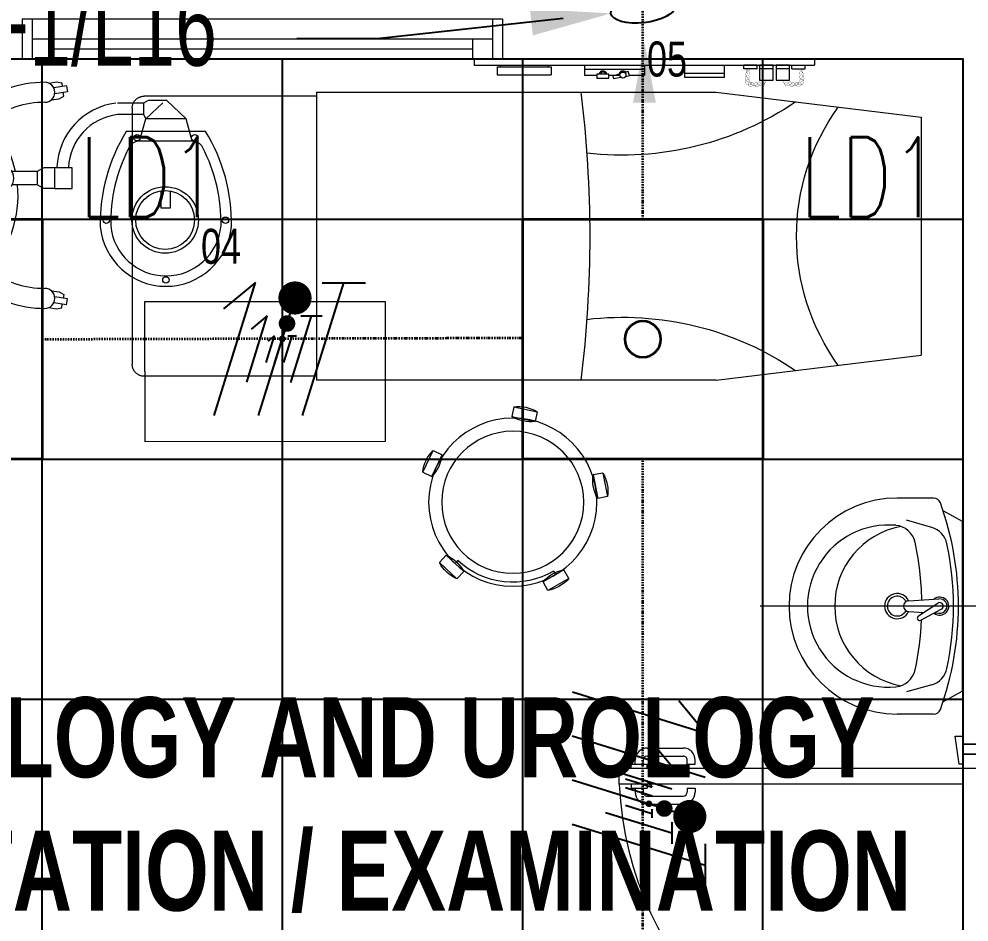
# Model space of a CAD drawing. Extents: x -12260 to 57327, y -29287 to 19916.
# Drawn here: x 30618 to 32991, y -4966 to -2710 of the extents above; entities that cross this region are included whole.
import ezdxf
from ezdxf import colors
from ezdxf.entities.mleader import LeaderData, LeaderLine
from ezdxf.enums import TextEntityAlignment as Align
from ezdxf.math import Vec2, Vec3

# ---------------------------------------------------------------- set-up
doc = ezdxf.new("R2010")
doc.units = 0
doc.header["$LTSCALE"] = 0.25
doc.linetypes.add('01-First Floor$0$HIDDEN', pattern=[9.525, 6.35, -3.175])
doc.linetypes.add('DASHDOT', pattern=[25.4, 12.7, -6.35, 0, -6.35])
for name, color, linetype, lineweight in [('01-First Floor$0$72_EGR_BASE_TEXT', 252, 'Continuous', 5), ('01-First Floor$0$72_EGR_EQP_TAG', 142, 'Continuous', 5), ('01-First Floor$0$Aluminum', 251, 'Continuous', 5), ('01-First Floor$0$LOADING', 253, 'Continuous', 5), ('01-First Floor$0$SANIT', 250, 'Continuous', 5), ('01-First Floor$0$Walls', 251, 'Continuous', 5), ('01-First Floor$0$Wooden Joinery', 251, 'Continuous', 5), ('E-LITE-CIRC-NUMB', 6, 'Continuous', 25), ('E-LITE-CLNG', 150, 'Continuous', 35), ('E-LITE-CLNG-CNDT', 6, 'DASHDOT', 35), ('E-LITE-CLNG-CNDT @ 100', 6, 'DASHDOT', 35), ('E-LITE-CTRL', 6, 'Continuous', 25), ('E-LITE-IDEN', 6, 'Continuous', 25), ('E-LITE-TEXT', 6, 'Continuous', 25), ('E-POWR-WIRE', 6, 'Continuous', 25), ('E-POWR-WIRE @ 100', 6, 'Continuous', 25), ('E-POWR-WIRE @ 20', 6, 'Continuous', 25), ('E-POWR-WIRE @ 50', 6, 'Continuous', 25)]:
    doc.layers.add(name, color=color, linetype=linetype, lineweight=lineweight)
doc.layers.add('01-First Floor$0$FALSE CEILING', color=251, linetype='Continuous')
doc.styles.add('01-First Floor$0$X3G_ENTITY_257CFD', font='swisscl.ttf', dxfattribs={"height": 200})
doc.styles.add('01-First Floor$0$X3G_ENTITY_9EC9', font='swisscl.ttf', dxfattribs={"height": 0.2})
doc.styles.add('DC_Elc_Romans', font='elc_romans.shx', dxfattribs={"width": 0.7})
doc.styles.add('DC_SIMPLEX', font='SIMPLEX.shx', dxfattribs={"width": 0.7})

# ---------------------------------------------------------------- blocks, each defined once
blk = doc.blocks.new('01-First Floor$0$A$C72370EFE')
at = {"layer": '01-First Floor$0$Wooden Joinery'}
for p, q in [((-0.01, -0.04), (-0.02, -0.04)), ((-0.01, -0.03), (-0.01, -0.07)), ((0, -0.03), (-0.01, -0.03)), ((0.04, -0.03), (0.05, -0.03)), ((0.05, -0.03), (0.05, -0.07)), ((0.05, -0.04), (0.06, -0.04)), ((-0.05, -0.07), (-0.05, -0.16)), ((-0.03, -0.07), (-0.03, -0.16)), ((-0.01, -0.06), (-0.02, -0.06)), ((0, -0.07), (-0.01, -0.07)), ((0.04, -0.07), (0.05, -0.07)), ((0.05, -0.06), (0.06, -0.06)), ((0.07, -0.07), (0.07, -0.16)), ((0.09, -0.07), (0.09, -0.16)), ((-0.01, -0.17), (-0.02, -0.17)), ((-0.01, -0.17), (-0.01, -0.19)), ((0.05, -0.17), (0.06, -0.17)), ((0.05, -0.17), (0.05, -0.19)), ((-0.01, -0.19), (-0.02, -0.19)), ((0.05, -0.19), (0.06, -0.19))]:
    blk.add_line(p, q, dxfattribs=at)
for centre, radius, start, end in [((-0.02, -0.07), 0.03, 90, 180), ((0.06, -0.07), 0.03, 0, 90), ((-0.02, -0.07), 0.01, 90, 180), ((0.06, -0.07), 0.01, 0, 90), ((-0.02, -0.16), 0.03, 180, 270), ((-0.02, -0.16), 0.01, 180, 270), ((0.06, -0.16), 0.01, 270, 0), ((0.06, -0.16), 0.03, 270, 0)]:
    blk.add_arc(centre, radius, start, end, dxfattribs=at)
blk = doc.blocks.new('01-First Floor$0$A$C5DAD61B4')
at = {"layer": '01-First Floor$0$Wooden Joinery'}
for points in [[(80, 959.1), (80, 969.1), (10, 979.1), (10, 959.1)], [(940, 959.1), (940, 969.1), (1010, 979.1), (1010, 959.1)], [(70, 859.1), (70, 849.1), (0, 839.1), (0, 859.1)], [(120, 859.1), (120, 0), (80, 0), (80, 859.1)], [(950, 859.1), (950, 849.1), (1020, 839.1), (1020, 859.1)]]:
    blk.add_lwpolyline(points, close=True, dxfattribs=at)
for points in [[(45, 859.1), (45, 959.1), (20, 959.1), (20, 859.1), (45, 859.1)], [(45, 859.1), (80, 859.1), (80, 899.1), (90, 899.1), (90, 959.1), (45, 959.1), (45, 859.1)], [(975, 859.1), (940, 859.1), (940, 899.1), (930, 899.1), (930, 959.1), (975, 959.1), (975, 859.1)], [(975, 859.1), (975, 959.1), (1000, 959.1), (1000, 859.1), (975, 859.1)]]:
    blk.add_lwpolyline(points, dxfattribs=at)
blk.add_arc((80, 859.1), 860, 272.666, 0, dxfattribs=at)
at = {"layer": '01-First Floor$0$Wooden Joinery', "xscale": 999.9999999998854, "yscale": 999.9999999998854, "zscale": 999.9999999998854, "rotation": 180}
blk.add_blockref('01-First Floor$0$A$C72370EFE', (120, 0), dxfattribs=at)
blk = doc.blocks.new('01-First Floor$0$ME19011A-P')
for p, q in [((-0.425, 0), (0.425, 0)), ((-0.425, 0), (-0.425, -0.015)), ((0.425, 0), (0.425, -0.015)), ((-0.425, -0.015), (0.425, -0.015)), ((-0.3675, -0.0198), (-0.2325, -0.0198)), ((-0.3675, -0.0198), (-0.3675, -0.0399)), ((-0.36, -0.015), (-0.36, -0.0198)), ((-0.24, -0.015), (-0.24, -0.0198)), ((-0.2325, -0.0198), (-0.2325, -0.0399)), ((-0.15, -0.015), (-0.15, -0.04)), ((0, -0.015), (0, -0.04)), ((0.1, -0.015), (0.1, -0.045)), ((0.2, -0.045), (0.2, -0.015)), ((0.2818, -0.015), (0.2484, -0.015)), ((0.2484, -0.0243), (0.2484, -0.015)), ((0.2818, -0.0243), (0.2818, -0.015)), ((0.3211, -0.015), (0.2877, -0.015)), ((0.2877, -0.015), (0.2877, -0.0531)), ((0.3211, -0.0531), (0.3211, -0.015)), ((0.3623, -0.015), (0.3289, -0.015)), ((0.3289, -0.015), (0.3289, -0.0531)), ((0.3623, -0.0531), (0.3623, -0.015)), ((0.3682, -0.0243), (0.3682, -0.015)), ((0.3682, -0.015), (0.4016, -0.015)), ((0.4016, -0.0243), (0.4016, -0.015)), ((-0.3675, -0.0399), (-0.2325, -0.0399)), ((-0.15, -0.025), (0, -0.025)), ((-0.15, -0.04), (-0.1187, -0.04)), ((-0.0887, -0.04), (-0.0637, -0.04)), ((-0.0606, -0.0371), (-0.0787, -0.0432)), ((-0.0787, -0.0432), (-0.077, -0.0497)), ((-0.0582, -0.046), (-0.077, -0.0497)), ((-0.0402, -0.0312), (-0.0496, -0.0337)), ((-0.047, -0.0434), (-0.0376, -0.0409)), ((-0.0376, -0.0409), (-0.0402, -0.0312)), ((-0.0379, -0.04), (0, -0.04)), ((0.1, -0.035), (0.2, -0.035)), ((0.1, -0.045), (0.2, -0.045)), ((0.2818, -0.0243), (0.2484, -0.0243)), ((0.3211, -0.0243), (0.2877, -0.0243)), ((0.3623, -0.0243), (0.3289, -0.0243)), ((0.3682, -0.0243), (0.4016, -0.0243)), ((0.2877, -0.0531), (0.3211, -0.0531)), ((0.3289, -0.0531), (0.3623, -0.0531))]:
    blk.add_line(p, q)
blk.add_lwpolyline([(-0.1187, -0.0482), (-0.0887, -0.0482), (-0.0887, -0.0382), (-0.1187, -0.0382)], close=True)
at = {"color": 8, "const_width": 0.000601}
for points in [[(0.3044, -0.0531, -0.184574), (0.2977, -0.0636, -1.44364), (0.2961, -0.0581, -0.837915), (0.2969, -0.0664, -0.30536), (0.2839, -0.062, -1.584726), (0.2894, -0.0609, -0.253153), (0.2827, -0.0684, -0.874198), (0.2775, -0.0585, -0.915253), (0.2791, -0.0658, -0.223821), (0.2683, -0.0644, -1.703343), (0.272, -0.0597, -0.588962), (0.2621, -0.068, -0.717795), (0.2625, -0.0581, -0.983104), (0.2645, -0.0644, -0.326362), (0.2534, -0.0609, -0.758716), (0.2609, -0.0514, -0.906186), (0.2593, -0.0565, -0.189488), (0.2526, -0.0522, -0.7948), (0.2613, -0.0423, -1.223996), (0.2574, -0.047, -0.072149), (0.2534, -0.0403, -0.645886), (0.2609, -0.0324, -1.366917), (0.2574, -0.0371, -0.078415), (0.2542, -0.0308, -0.723006), (0.2613, -0.0256, -1.105484), (0.2582, -0.0292, -0.221197), (0.2566, -0.0243, -0.221197)], [(0.3456, -0.0531, 0.184574), (0.3523, -0.0636, 1.44364), (0.3539, -0.0581, 0.837915), (0.3531, -0.0664, 0.30536), (0.3661, -0.062, 1.584726), (0.3606, -0.0609, 0.253153), (0.3673, -0.0684, 0.874198), (0.3725, -0.0585, 0.915253), (0.3709, -0.0658, 0.223821), (0.3817, -0.0644, 1.703343), (0.378, -0.0597, 0.588962), (0.3879, -0.068, 0.717795), (0.3875, -0.0581, 0.983104), (0.3855, -0.0644, 0.326362), (0.3966, -0.0609, 0.758716), (0.3891, -0.0514, 0.906186), (0.3907, -0.0565, 0.189488), (0.3974, -0.0522, 0.7948), (0.3887, -0.0423, 1.223996), (0.3926, -0.047, 0.072149), (0.3966, -0.0403, 0.645886), (0.3891, -0.0324, 1.366917), (0.3926, -0.0371, 0.078415), (0.3958, -0.0308, 0.723006), (0.3887, -0.0256, 1.105484), (0.3918, -0.0292, 0.221197), (0.3934, -0.0243, 0.221197)]]:
    blk.add_lwpolyline(points, format="xyb", dxfattribs=at)
blk.add_circle((-0.0537, -0.04), 0.0075)
for centre, radius, start, end in [((-0.1037, -0.04), 0.01, 10.4593, 169.5407), ((-0.1037, -0.04), 0.0075, 14.0075, 165.9925), ((-0.0537, -0.04), 0.01, 45, 180)]:
    blk.add_arc(centre, radius, start, end)
blk = doc.blocks.new('01-First Floor$0$M.44.57.64')
at = {"layer": '01-First Floor$0$LOADING', "xscale": 1000.000000000002, "yscale": 1000.000000000002, "zscale": 1000.000000000002, "rotation": 225.9999036123427}
blk.add_blockref('01-First Floor$0$ME19011A-P', (-80806.9, 16720.7), dxfattribs=at)
blk = doc.blocks.new('01-First Floor$0$HF10037B-P')
at = {"layer": '01-First Floor$0$LOADING'}
for p, q in [((0.2459, 0.134), (0.1859, 0.134)), ((0.1859, 0.134), (0.1859, 0.109)), ((0.2459, 0.134), (0.2459, 0.109)), ((0.2459, 0.109), (0.1859, 0.109)), ((0, 0), (-0.0142, -0.0583)), ((0, 0), (0.0243, -0.0059)), ((0.0243, -0.0059), (0.01, -0.0642)), ((0.4071, -0.0094), (0.431, -0.0018)), ((0.4071, -0.0094), (0.4255, -0.0665)), ((0.431, -0.0018), (0.4493, -0.0589)), ((0.4069, -0.0417), (0.4165, -0.0387)), ((-0.0142, -0.0583), (0.01, -0.0642)), ((0.4255, -0.0665), (0.4493, -0.0589)), ((0.0524, -0.2725), (0.0674, -0.2525)), ((0.0674, -0.2525), (0.1154, -0.2885)), ((0.3125, -0.2897), (0.362, -0.2558)), ((0.3761, -0.2764), (0.362, -0.2558)), ((0.0524, -0.2725), (0.1004, -0.3085)), ((0.3266, -0.3103), (0.3761, -0.2764)), ((0.3267, -0.268), (0.3323, -0.2763)), ((0.1004, -0.3085), (0.1154, -0.2885)), ((0.3266, -0.3103), (0.3125, -0.2897))]:
    blk.add_line(p, q, dxfattribs=at)
for radius in [0.21, 0.1775]:
    blk.add_circle((0.2161, -0.1014), radius, dxfattribs=at)
for centre, radius, start, end in [((0.2159, 0.0465), 0.0925, 71.0754, 108.9246), ((0.2159, 0.1965), 0.0925, 251.0754, 288.9246), ((0.0779, -0.0499), 0.0925, 147.3419, 185.1912), ((-0.0678, -0.0143), 0.0925, 327.3419, 5.1912), ((0.4996, -0.0113), 0.0925, 178.8412, 216.6904), ((0.3568, -0.057), 0.0925, 358.8412, 36.6904), ((0.2161, -0.1014), 0.2, 303.6037, 17.3657), ((0.0389, -0.3404), 0.0925, 34.1875, 72.0368), ((0.3867, -0.3449), 0.0925, 105.5121, 143.3614), ((0.1289, -0.2205), 0.0925, 214.1875, 252.0368), ((0.3019, -0.2212), 0.0925, 285.5121, 323.3614)]:
    blk.add_arc(centre, radius, start, end, dxfattribs=at)
blk = doc.blocks.new('01-First Floor$0$HF13902-P')
at = {"color": 8, "linetype": '01-First Floor$0$HIDDEN'}
for p, q in [((-0.35, -0.6824), (-0.35, -1.1124)), ((0.35, -0.6824), (0.35, -1.1124)), ((0.32, -1.1424), (-0.32, -1.1424))]:
    blk.add_line(p, q, dxfattribs=at)
at = {"linetype": 'Continuous'}
for points in [[(0.36, -0.5224), (0.36, -0.5224), (0.36, -0.5224), (0.36, -0.5224), (0.36, -0.5224), (0.36, -0.5224), (0.36, -0.5224), (0.36, -0.5224), (0.36, -0.5224), (0.36, -0.5224), (0.36, -0.5224), (0.36, -0.5224), (0.36, -0.5224), (0.36, -0.5224), (0.36, -0.5224), (0.36, -0.5224), (0.36, -0.5224), (0.36, -0.5224), (0.36, -0.5224), (0.36, -0.5224), (0.36, -0.5224), (0.36, -0.5224), (0.36, -0.5224), (0.36, -0.5224), (0.36, -0.5224), (0.36, -0.5224), (0.36, -0.5224), (0.36, -0.5224), (0.36, -0.5224), (0.36, -0.5224), (0.36, -0.5224), (0.36, -0.5224), (0.36, -0.5224), (0.36, -0.5224), (0.36, -0.5224), (0.36, -0.5224), (0.36, -0.5224), (0.36, -0.5224), (0.36, -0.5224), (0.36, -0.5224), (0.36, -0.5224), (0.36, -0.5224), (0.36, -0.5224), (0.36, -0.5224), (0.36, -0.5224), (0.36, -0.5224), (0.36, -0.5224), (0.36, -0.5224), (0.36, -0.5224), (0.36, -0.5224), (0.36, -0.5224), (0.36, -0.5224), (0.36, -0.5224), (0.36, -0.5224), (0.36, -0.5224), (0.36, -0.5224), (0.36, -0.5224), (0.36, -0.5224), (0.36, -0.5224), (0.36, -0.5224), (0.36, -0.5224), (0.36, -0.5224), (0.36, -0.5224), (0.36, -0.5224), (0.36, -0.5224), (0.36, -0.5224), (0.36, -0.5224), (0.36, -0.5224), (0.36, -0.5224), (0.36, -0.5224), (0.36, -0.5224), (0.36, -0.5224), (0.36, -0.5224), (0.36, -0.5224), (0.36, -0.5224), (0.36, -0.5224), (0.36, -0.5224), (0.36, -0.5224), (0.36, -0.5224), (0.36, -0.5224), (0.36, -0.5224), (0.36, -0.5224), (0.36, -0.5224), (0.36, -0.5224), (0.36, -0.5224), (0.36, -0.5224), (0.36, -0.5224), (0.36, -0.5224), (0.36, -0.5224), (0.36, -0.5224), (0.36, -0.5224), (0.36, -0.5224), (0.36, -0.5224), (0.36, -0.5224), (0.36, -0.5224), (0.36, -0.5224), (0.36, -0.5224), (0.36, -0.5224), (0.36, -0.5224), (0.36, -0.5224), (0.36, -0.5224), (0.36, -0.5224), (0.36, -0.5224), (0.36, -0.5224), (0.36, -0.5224), (0.36, -0.5224), (0.36, -0.5224), (0.36, -0.5224), (0.36, -0.5224), (0.36, -0.5224), (0.36, -0.5224), (0.36, -0.5224), (0.36, -0.5224), (0.36, -0.5224), (0.36, -0.5224), (0.36, -0.5224), (0.36, -0.5224), (0.36, -0.5224), (0.36, -0.5224), (0.36, -0.5224), (0.36, -0.5224), (0.36, -0.5224), (0.36, -0.5224), (0.36, -0.5224), (0.36, -0.5224), (0.36, -0.5224), (0.36, -0.5224), (0.36, -0.5224), (0.36, -0.5224), (0.36, -0.5224), (0.36, -0.5224), (0.36, -0.5224), (0.36, -0.5224), (0.36, -0.5224), (0.36, -0.5224), (0.36, -0.5224), (0.36, -0.5224), (0.36, -0.5224), (0.36, -0.5224), (0.36, -0.5224), (0.36, -0.5224), (0.36, -0.5224), (0.36, -0.5224), (0.36, -0.5224), (0.36, -0.5224), (0.36, -0.5224), (0.36, -0.5224), (0.36, -0.5224), (0.36, -0.5224), (0.36, -0.5224), (0.36, -0.5224), (0.36, -0.5224), (0.36, -0.5224), (0.36, -0.5224), (0.36, -0.5224), (0.36, -0.5224), (0.36, -0.5224), (0.36, -0.5224), (0.36, -0.5224), (0.36, -0.5224), (0.36, -0.5224), (0.36, -0.5224), (0.36, -0.5224), (0.36, -0.5224), (0.36, -0.5224), (0.36, -0.5224), (0.36, -0.5224), (0.36, -0.5224), (0.36, -0.5224), (0.36, -0.5224), (0.36, -0.5224), (0.36, -0.5224), (0.36, -0.5224), (0.36, -0.5224), (0.36, -0.5224), (0.36, -0.5224), (0.36, -0.5224), (0.36, -0.5224), (0.36, -0.5224), (0.36, -0.5224), (0.36, -0.5224), (0.36, -0.5224), (0.36, -0.5224), (0.36, -0.5224), (0.36, -0.5224), (0.36, -0.5224), (0.36, -0.5224), (0.36, -0.5224), (0.36, -0.5224), (0.36, -0.5224), (0.36, -0.5224), (0.36, -0.5224), (0.36, -0.5224), (0.36, -0.5224), (0.36, -0.5224), (0.36, -0.5224), (0.36, -0.5224), (0.36, -0.5224), (0.36, -0.5224), (0.36, -0.5224), (0.36, -0.5224), (0.36, -0.5224), (0.36, -0.5224), (0.36, -0.5224), (0.36, -0.5224), (0.36, -0.5224), (0.36, -0.5224), (0.36, -0.5224), (0.36, -0.5224), (0.36, -0.5224), (0.36, -0.5224), (0.36, -0.5224), (0.36, -0.5224), (0.36, -0.5224), (0.36, -0.5224), (0.36, -0.5224), (0.36, -0.5224), (0.36, -0.5224), (0.36, -0.5224)], [(0.36, -0.5224), (0.36, -0.5224), (0.36, -0.5224), (0.36, -0.5224), (0.36, -0.5224), (0.36, -0.5224), (0.36, -0.5224), (0.36, -0.5224), (0.36, -0.5224), (0.36, -0.5224), (0.36, -0.5224), (0.36, -0.5224), (0.36, -0.5224), (0.36, -0.5224), (0.36, -0.5224), (0.36, -0.5224), (0.36, -0.5224), (0.36, -0.5224), (0.36, -0.5224), (0.36, -0.5224), (0.36, -0.5224), (0.36, -0.5224), (0.36, -0.5224), (0.36, -0.5224), (0.36, -0.5224), (0.36, -0.5224), (0.36, -0.5224), (0.36, -0.5224), (0.36, -0.5224), (0.36, -0.5224), (0.36, -0.5224), (0.36, -0.5224), (0.36, -0.5224), (0.36, -0.5224), (0.36, -0.5224), (0.36, -0.5224), (0.36, -0.5224), (0.36, -0.5224), (0.36, -0.5224), (0.36, -0.5224), (0.36, -0.5224), (0.36, -0.5224), (0.36, -0.5224), (0.36, -0.5224), (0.36, -0.5224), (0.36, -0.5224), (0.36, -0.5224), (0.36, -0.5224), (0.36, -0.5224), (0.36, -0.5224), (0.36, -0.5224), (0.36, -0.5224), (0.36, -0.5224), (0.36, -0.5224), (0.36, -0.5224), (0.36, -0.5224), (0.36, -0.5224), (0.36, -0.5224), (0.36, -0.5224), (0.36, -0.5224), (0.36, -0.5224), (0.36, -0.5224), (0.36, -0.5224), (0.36, -0.5224), (0.36, -0.5224), (0.36, -0.5224), (0.36, -0.5224), (0.36, -0.5224), (0.36, -0.5224), (0.36, -0.5224), (0.36, -0.5224), (0.36, -0.5224), (0.36, -0.5224), (0.36, -0.5224), (0.36, -0.5224), (0.36, -0.5224), (0.36, -0.5224), (0.36, -0.5224), (0.36, -0.5224), (0.36, -0.5224), (0.36, -0.5224), (0.36, -0.5224), (0.36, -0.5224), (0.36, -0.5224), (0.36, -0.5224), (0.36, -0.5224), (0.36, -0.5224), (0.36, -0.5224), (0.36, -0.5224), (0.36, -0.5224), (0.36, -0.5224), (0.36, -0.5224), (0.36, -0.5224), (0.36, -0.5224), (0.36, -0.5224), (0.36, -0.5224), (0.36, -0.5224), (0.36, -0.5224), (0.36, -0.5224), (0.36, -0.5224), (0.36, -0.5224), (0.36, -0.5224), (0.36, -0.5224), (0.36, -0.5224), (0.36, -0.5224), (0.36, -0.5224), (0.36, -0.5224), (0.36, -0.5224), (0.36, -0.5224), (0.36, -0.5224), (0.36, -0.5224), (0.36, -0.5224), (0.36, -0.5224), (0.36, -0.5224), (0.36, -0.5224), (0.36, -0.5224), (0.36, -0.5224), (0.36, -0.5224), (0.36, -0.5224), (0.36, -0.5224), (0.36, -0.5224), (0.36, -0.5224), (0.36, -0.5224), (0.36, -0.5224), (0.36, -0.5224), (0.36, -0.5224), (0.36, -0.5224), (0.36, -0.5224), (0.36, -0.5224), (0.36, -0.5224), (0.36, -0.5224), (0.36, -0.5224), (0.36, -0.5224), (0.36, -0.5224), (0.36, -0.5224), (0.36, -0.5224), (0.36, -0.5224), (0.36, -0.5224), (0.36, -0.5224), (0.36, -0.5224), (0.36, -0.5224), (0.36, -0.5224), (0.36, -0.5224), (0.36, -0.5224), (0.36, -0.5224), (0.36, -0.5224), (0.36, -0.5224), (0.36, -0.5224), (0.36, -0.5224), (0.36, -0.5224), (0.36, -0.5224), (0.36, -0.5224), (0.36, -0.5224), (0.36, -0.5224), (0.36, -0.5224), (0.36, -0.5224), (0.36, -0.5224), (0.36, -0.5224), (0.36, -0.5224), (0.36, -0.5224), (0.36, -0.5224), (0.36, -0.5224), (0.36, -0.5224), (0.36, -0.5224), (0.36, -0.5224), (0.36, -0.5224), (0.36, -0.5224), (0.36, -0.5224), (0.36, -0.5224), (0.36, -0.5224), (0.36, -0.5224), (0.36, -0.5224), (0.36, -0.5224), (0.36, -0.5224), (0.36, -0.5224), (0.36, -0.5224), (0.36, -0.5224), (0.36, -0.5224), (0.36, -0.5224), (0.36, -0.5224), (0.36, -0.5224), (0.36, -0.5224), (0.36, -0.5224), (0.36, -0.5224), (0.36, -0.5224), (0.36, -0.5224), (0.36, -0.5224), (0.36, -0.5224), (0.36, -0.5224), (0.36, -0.5224), (0.36, -0.5224), (0.36, -0.5224), (0.36, -0.5224), (0.36, -0.5224), (0.36, -0.5224), (0.36, -0.5224), (0.36, -0.5224), (0.36, -0.5224), (0.36, -0.5224), (0.36, -0.5224), (0.36, -0.5224), (0.36, -0.5224), (0.36, -0.5224), (0.36, -0.5224), (0.36, -0.5224), (0.36, -0.5224), (0.36, -0.5224), (0.36, -0.5224), (0.36, -0.5224), (0.36, -0.5224), (0.36, -0.5224), (0.36, -0.5224), (0.36, -0.5224), (0.36, -0.5224)], [(0.36, -0.5224), (0.36, -0.5224), (0.36, -0.5224), (0.36, -0.5224), (0.36, -0.5224), (0.36, -0.5224), (0.36, -0.5224), (0.36, -0.5224), (0.36, -0.5224), (0.36, -0.5224), (0.36, -0.5224), (0.36, -0.5224), (0.36, -0.5224), (0.36, -0.5224), (0.36, -0.5224), (0.36, -0.5224), (0.36, -0.5224), (0.36, -0.5224), (0.36, -0.5224), (0.36, -0.5224), (0.36, -0.5224), (0.36, -0.5224), (0.36, -0.5224), (0.36, -0.5224), (0.36, -0.5224), (0.36, -0.5224), (0.36, -0.5224), (0.36, -0.5224), (0.36, -0.5224), (0.36, -0.5224), (0.36, -0.5224), (0.36, -0.5224), (0.36, -0.5224), (0.36, -0.5224), (0.36, -0.5224), (0.36, -0.5224), (0.36, -0.5224), (0.36, -0.5224), (0.36, -0.5224), (0.36, -0.5224), (0.36, -0.5224), (0.36, -0.5224), (0.36, -0.5224), (0.36, -0.5224), (0.36, -0.5224), (0.36, -0.5224), (0.36, -0.5224), (0.36, -0.5224), (0.36, -0.5224), (0.36, -0.5224), (0.36, -0.5224), (0.36, -0.5224), (0.36, -0.5224), (0.36, -0.5224), (0.36, -0.5224), (0.36, -0.5224), (0.36, -0.5224), (0.36, -0.5224), (0.36, -0.5224), (0.36, -0.5224), (0.36, -0.5224), (0.36, -0.5224), (0.36, -0.5224), (0.36, -0.5224), (0.36, -0.5224), (0.36, -0.5224), (0.36, -0.5224), (0.36, -0.5224), (0.36, -0.5224), (0.36, -0.5224), (0.36, -0.5224), (0.36, -0.5224), (0.36, -0.5224), (0.36, -0.5224), (0.36, -0.5224), (0.36, -0.5224), (0.36, -0.5224), (0.36, -0.5224), (0.36, -0.5224), (0.36, -0.5224), (0.36, -0.5224), (0.36, -0.5224), (0.36, -0.5224), (0.36, -0.5224), (0.36, -0.5224), (0.36, -0.5224), (0.36, -0.5224), (0.36, -0.5224), (0.36, -0.5224), (0.36, -0.5224), (0.36, -0.5224), (0.36, -0.5224), (0.36, -0.5224), (0.36, -0.5224), (0.36, -0.5224), (0.36, -0.5224), (0.36, -0.5224), (0.36, -0.5224), (0.36, -0.5224), (0.36, -0.5224), (0.36, -0.5224), (0.36, -0.5224), (0.36, -0.5224), (0.36, -0.5224), (0.36, -0.5224), (0.36, -0.5224), (0.36, -0.5224), (0.36, -0.5224), (0.36, -0.5224), (0.36, -0.5224), (0.36, -0.5224), (0.36, -0.5224), (0.36, -0.5224), (0.36, -0.5224), (0.36, -0.5224), (0.36, -0.5224), (0.36, -0.5224), (0.36, -0.5224), (0.36, -0.5224), (0.36, -0.5224), (0.36, -0.5224), (0.36, -0.5224), (0.36, -0.5224), (0.36, -0.5224), (0.36, -0.5224), (0.36, -0.5224), (0.36, -0.5224), (0.36, -0.5224), (0.36, -0.5224), (0.36, -0.5224), (0.36, -0.5224), (0.36, -0.5224), (0.36, -0.5224), (0.36, -0.5224), (0.36, -0.5224), (0.36, -0.5224), (0.36, -0.5224), (0.36, -0.5224), (0.36, -0.5224), (0.36, -0.5224), (0.36, -0.5224), (0.36, -0.5224), (0.36, -0.5224), (0.36, -0.5224), (0.36, -0.5224), (0.36, -0.5224), (0.36, -0.5224), (0.36, -0.5224), (0.36, -0.5224), (0.36, -0.5224), (0.36, -0.5224), (0.36, -0.5224), (0.36, -0.5224), (0.36, -0.5224), (0.36, -0.5224), (0.36, -0.5224), (0.36, -0.5224), (0.36, -0.5224), (0.36, -0.5224), (0.36, -0.5224), (0.36, -0.5224), (0.36, -0.5224), (0.36, -0.5224), (0.36, -0.5224), (0.36, -0.5224), (0.36, -0.5224), (0.36, -0.5224), (0.36, -0.5224), (0.36, -0.5224), (0.36, -0.5224), (0.36, -0.5224), (0.36, -0.5224), (0.36, -0.5224), (0.36, -0.5224), (0.36, -0.5224), (0.36, -0.5224), (0.36, -0.5224), (0.36, -0.5224), (0.36, -0.5224), (0.36, -0.5224), (0.36, -0.5224), (0.36, -0.5224), (0.36, -0.5224), (0.36, -0.5224), (0.36, -0.5224), (0.36, -0.5224), (0.36, -0.5224), (0.36, -0.5224), (0.36, -0.5224), (0.36, -0.5224), (0.36, -0.5224), (0.36, -0.5224), (0.36, -0.5224), (0.36, -0.5224), (0.36, -0.5224), (0.36, -0.5224), (0.36, -0.5224), (0.36, -0.5224), (0.36, -0.5224), (0.36, -0.5224), (0.36, -0.5224), (0.36, -0.5224), (0.36, -0.5224), (0.36, -0.5224), (0.36, -0.5224), (0.36, -0.5224), (0.36, -0.5224), (0.36, -0.5224), (0.36, -0.5224), (0.36, -0.5224), (0.36, -0.5224), (0.36, -0.5224), (0.36, -0.5224), (0.36, -0.5224), (0.36, -0.5224), (0.36, -0.5224), (0.36, -0.5224), (0.36, -0.5224), (0.36, -0.5224), (0.36, -0.5224), (0.36, -0.5224), (0.36, -0.5224), (0.36, -0.5224), (0.36, -0.5224), (0.36, -0.5224), (0.36, -0.5224), (0.36, -0.5224), (0.36, -0.5224), (0.36, -0.5224), (0.36, -0.5224), (0.36, -0.5224), (0.36, -0.5224), (0.36, -0.5224), (0.36, -0.5224), (0.36, -0.5224), (0.36, -0.5224), (0.36, -0.5224), (0.36, -0.5224), (0.36, -0.5224), (0.36, -0.5224), (0.36, -0.5224), (0.36, -0.5224), (0.36, -0.5224), (0.36, -0.5224), (0.36, -0.5224), (0.36, -0.5224), (0.36, -0.5224), (0.36, -0.5224), (0.36, -0.5224), (0.36, -0.5224), (0.36, -0.5224), (0.36, -0.5224), (0.36, -0.5224), (0.36, -0.5224), (0.36, -0.5224), (0.36, -0.5224), (0.36, -0.5224), (0.36, -0.5224), (0.36, -0.5224), (0.36, -0.5224), (0.36, -0.5224), (0.36, -0.5224), (0.36, -0.5224), (0.36, -0.5224), (0.36, -0.5224), (0.36, -0.5224), (0.36, -0.5224), (0.36, -0.5224), (0.36, -0.5224), (0.36, -0.5224), (0.36, -0.5224), (0.36, -0.5224), (0.36, -0.5224), (0.36, -0.5224), (0.36, -0.5224), (0.36, -0.5224), (0.36, -0.5224)]]:
    blk.add_lwpolyline(points, close=True, dxfattribs=at)
for points in [[(0.36, -0.5224), (0.36, -0.5224), (0.36, -0.5224), (0.36, -0.5224), (0.36, -0.5224), (0.36, -0.5224), (0.36, -0.5224), (0.36, -0.5224)], [(0.36, -0.5224), (0.36, -0.5224), (0.36, -0.5224), (0.36, -0.5224), (0.36, -0.5224), (0.36, -0.5224), (0.36, -0.5224), (0.36, -0.5224), (0.36, -0.5224), (0.36, -0.5224), (0.36, -0.5224), (0.36, -0.5224), (0.36, -0.5224), (0.36, -0.5224), (0.36, -0.5224), (0.36, -0.5224), (0.36, -0.5224), (0.36, -0.5224), (0.36, -0.5224), (0.36, -0.5224), (0.36, -0.5224), (0.36, -0.5224), (0.36, -0.5224), (0.36, -0.5224), (0.36, -0.5224), (0.36, -0.5224), (0.36, -0.5224), (0.36, -0.5224), (0.36, -0.5224), (0.36, -0.5224), (0.36, -0.5224), (0.36, -0.5224), (0.36, -0.5224), (0.36, -0.5224), (0.36, -0.5224), (0.36, -0.5224), (0.36, -0.5224), (0.36, -0.5224), (0.36, -0.5224), (0.36, -0.5224), (0.36, -0.5224), (0.36, -0.5224), (0.36, -0.5224), (0.36, -0.5224), (0.36, -0.5224), (0.36, -0.5224), (0.36, -0.5224), (0.36, -0.5224), (0.36, -0.5224), (0.36, -0.5224), (0.36, -0.5224), (0.36, -0.5224), (0.36, -0.5224), (0.36, -0.5224), (0.36, -0.5224), (0.36, -0.5224), (0.36, -0.5224), (0.36, -0.5224), (0.36, -0.5224), (0.36, -0.5224), (0.36, -0.5224), (0.36, -0.5224), (0.36, -0.5224), (0.36, -0.5224), (0.36, -0.5224), (0.36, -0.5224), (0.36, -0.5224), (0.36, -0.5224), (0.36, -0.5224), (0.36, -0.5224), (0.36, -0.5224), (0.36, -0.5224), (0.36, -0.5224), (0.36, -0.5224), (0.36, -0.5224), (0.36, -0.5224), (0.36, -0.5224), (0.36, -0.5224), (0.36, -0.5224), (0.36, -0.5224), (0.36, -0.5224), (0.36, -0.5224), (0.36, -0.5224), (0.36, -0.5224), (0.36, -0.5224), (0.36, -0.5224), (0.36, -0.5224), (0.36, -0.5224), (0.36, -0.5224), (0.36, -0.5224), (0.36, -0.5224), (0.36, -0.5224), (0.36, -0.5224), (0.36, -0.5224), (0.36, -0.5224), (0.36, -0.5224), (0.36, -0.5224), (0.36, -0.5224), (0.36, -0.5224), (0.36, -0.5224), (0.36, -0.5224), (0.36, -0.5224), (0.36, -0.5224), (0.36, -0.5224), (0.36, -0.5224), (0.36, -0.5224), (0.36, -0.5224), (0.36, -0.5224), (0.36, -0.5224), (0.36, -0.5224), (0.36, -0.5224)], [(0.36, -0.5224), (0.36, -0.5224), (0.36, -0.5224), (0.36, -0.5224), (0.36, -0.5224), (0.36, -0.5224), (0.36, -0.5224), (0.36, -0.5224), (0.36, -0.5224), (0.36, -0.5224), (0.36, -0.5224), (0.36, -0.5224), (0.36, -0.5224), (0.36, -0.5224), (0.36, -0.5224), (0.36, -0.5224), (0.36, -0.5224)], [(0.36, -0.5224), (0.36, -0.5224), (0.36, -0.5224), (0.36, -0.5224), (0.36, -0.5224), (0.36, -0.5224), (0.36, -0.5224)], [(0.36, -0.5224), (0.36, -0.5224), (0.36, -0.5224), (0.36, -0.5224), (0.36, -0.5224), (0.36, -0.5224), (0.36, -0.5224), (0.36, -0.5224), (0.36, -0.5224), (0.36, -0.5224), (0.36, -0.5224), (0.36, -0.5224)], [(0.36, -0.5224), (0.36, -0.5224), (0.36, -0.5224), (0.36, -0.5224), (0.36, -0.5224), (0.36, -0.5224), (0.36, -0.5224), (0.36, -0.5224), (0.36, -0.5224), (0.36, -0.5224), (0.36, -0.5224), (0.36, -0.5224), (0.36, -0.5224), (0.36, -0.5224), (0.36, -0.5224), (0.36, -0.5224), (0.36, -0.5224), (0.36, -0.5224), (0.36, -0.5224), (0.36, -0.5224), (0.36, -0.5224), (0.36, -0.5224), (0.36, -0.5224), (0.36, -0.5224), (0.36, -0.5224), (0.36, -0.5224), (0.36, -0.5224), (0.36, -0.5224), (0.36, -0.5224), (0.36, -0.5224), (0.36, -0.5224), (0.36, -0.5224), (0.36, -0.5224), (0.36, -0.5224), (0.36, -0.5224), (0.36, -0.5224), (0.36, -0.5224), (0.36, -0.5224), (0.36, -0.5224), (0.36, -0.5224), (0.36, -0.5224), (0.36, -0.5224), (0.36, -0.5224), (0.36, -0.5224), (0.36, -0.5224), (0.36, -0.5224), (0.36, -0.5224), (0.36, -0.5224), (0.36, -0.5224), (0.36, -0.5224), (0.36, -0.5224), (0.36, -0.5224), (0.36, -0.5224), (0.36, -0.5224), (0.36, -0.5224), (0.36, -0.5224), (0.36, -0.5224), (0.36, -0.5224), (0.36, -0.5224), (0.36, -0.5224), (0.36, -0.5224), (0.36, -0.5224), (0.36, -0.5224), (0.36, -0.5224), (0.36, -0.5224), (0.36, -0.5224), (0.36, -0.5224), (0.36, -0.5224), (0.36, -0.5224), (0.36, -0.5224), (0.36, -0.5224), (0.36, -0.5224), (0.36, -0.5224), (0.36, -0.5224), (0.36, -0.5224), (0.36, -0.5224), (0.36, -0.5224), (0.36, -0.5224), (0.36, -0.5224), (0.36, -0.5224), (0.36, -0.5224), (0.36, -0.5224), (0.36, -0.5224), (0.36, -0.5224), (0.36, -0.5224), (0.36, -0.5224), (0.36, -0.5224), (0.36, -0.5224), (0.36, -0.5224)], [(0.36, -0.5224), (0.36, -0.5224), (0.36, -0.5224), (0.36, -0.5224), (0.36, -0.5224), (0.36, -0.5224), (0.36, -0.5224), (0.36, -0.5224), (0.36, -0.5224), (0.36, -0.5224)], [(0.36, -0.5224), (0.36, -0.5224), (0.36, -0.5224), (0.36, -0.5224), (0.36, -0.5224), (0.36, -0.5224), (0.36, -0.5224), (0.36, -0.5224), (0.36, -0.5224), (0.36, -0.5224)], [(0.36, -0.5224), (0.36, -0.5224), (0.36, -0.5224), (0.36, -0.5224), (0.36, -0.5224), (0.36, -0.5224), (0.36, -0.5224), (0.36, -0.5224), (0.36, -0.5224), (0.36, -0.5224), (0.36, -0.5224), (0.36, -0.5224), (0.36, -0.5224), (0.36, -0.5224), (0.36, -0.5224)], [(0.36, -0.5224), (0.36, -0.5224), (0.36, -0.5224), (0.36, -0.5224), (0.36, -0.5224), (0.36, -0.5224), (0.36, -0.5224), (0.36, -0.5224), (0.36, -0.5224), (0.36, -0.5224)], [(0.36, -0.5224), (0.36, -0.5224), (0.36, -0.5224), (0.36, -0.5224), (0.36, -0.5224), (0.36, -0.5224), (0.36, -0.5224)], [(0.36, -0.5224), (0.36, -0.5224), (0.36, -0.5224), (0.36, -0.5224), (0.36, -0.5224), (0.36, -0.5224), (0.36, -0.5224), (0.36, -0.5224), (0.36, -0.5224), (0.36, -0.5224)], [(0.36, -0.5224), (0.36, -0.5224), (0.36, -0.5224), (0.36, -0.5224), (0.36, -0.5224), (0.36, -0.5224), (0.36, -0.5224), (0.36, -0.5224), (0.36, -0.5224), (0.36, -0.5224), (0.36, -0.5224), (0.36, -0.5224), (0.36, -0.5224), (0.36, -0.5224), (0.36, -0.5224), (0.36, -0.5224), (0.36, -0.5224), (0.36, -0.5224)], [(0.36, -0.5224), (0.36, -0.5224), (0.36, -0.5224), (0.36, -0.5224), (0.36, -0.5224), (0.36, -0.5224), (0.36, -0.5224), (0.36, -0.5224), (0.36, -0.5224)]]:
    blk.add_lwpolyline(points, dxfattribs=at)
blk.add_circle((0.36, -0.5224), 0.000000101)
at = {"color": 8}
for centre, radius, start, end in [((0, 1.0679), 0.5515, 234.1788, 305.8212), ((-0.9704, 0.0819), 0.7679, 353.3222, 34.2669), ((0.9704, 0.0819), 0.7679, 145.7331, 186.6778), ((0, -2.9071), 2.9071, 82.8865, 97.1135)]:
    blk.add_arc(centre, radius, start, end, dxfattribs=at)
at = {"color": 8, "linetype": '01-First Floor$0$HIDDEN'}
for centre, start, end in [((-0.32, -1.1124), 180, 270), ((0.32, -1.1124), 270, 0)]:
    blk.add_arc(centre, 0.03, start, end, dxfattribs=at)
at = {"layer": '01-First Floor$0$LOADING'}
for p, q in [((-0.36, 0.3161), (-0.2975, 0.8276)), ((0.2975, 0.8276), (-0.2975, 0.8276)), ((0.36, 0.3161), (0.2975, 0.8276)), ((-0.36, 0.3161), (-0.36, -0.6824)), ((0.36, -0.6824), (0.36, 0.3161)), ((0.36, -0.6824), (-0.36, -0.6824))]:
    blk.add_line(p, q, dxfattribs=at)
blk = doc.blocks.new('01-First Floor$0$HF11772-P')
at = {"layer": '01-First Floor$0$LOADING'}
for p, q in [((0.6, 0.35), (0, 0.35)), ((0, 0.175), (0, 0.35)), ((0.6, 0.175), (0.6, 0.35)), ((0, 0.175), (0, 0)), ((0.6, 0), (0.6, 0.175)), ((0, 0), (0.6, 0))]:
    blk.add_line(p, q, dxfattribs=at)
blk = doc.blocks.new('01-First Floor$0$mobile light')
at = {"layer": '01-First Floor$0$LOADING'}
for p, q in [((1883.78, -497.56), (1883.65, -498.45)), ((1885.1, -497.29), (1883.78, -497.56)), ((1887.04, -497.59), (1885.1, -497.29)), ((1923.94, -497.59), (1925.88, -497.29)), ((1925.88, -497.29), (1927.2, -497.56)), ((1927.2, -497.56), (1927.33, -498.45)), ((1882.58, -498.29), (1882.35, -499.8)), ((1882.35, -499.8), (1885.55, -500.28)), ((1882.58, -498.29), (1885.78, -498.78)), ((1883.28, -500.85), (1883.42, -499.96)), ((1928.41, -498.29), (1925.2, -498.78)), ((1928.63, -499.8), (1925.43, -500.28)), ((1927.7, -500.85), (1927.56, -499.96)), ((1928.41, -498.29), (1928.63, -499.8)), ((1884.47, -501.5), (1883.28, -500.85)), ((1886.4, -501.79), (1884.47, -501.5)), ((1924.58, -501.79), (1926.52, -501.5)), ((1926.52, -501.5), (1927.7, -500.85)), ((1947.59, -502.62), (1941.09, -502.62)), ((1948.76, -501.94), (1947.59, -502.62)), ((1947.59, -502.62), (1947.59, -505.45)), ((1948.15, -506.5), (1952.41, -502.55)), ((1953.47, -501.94), (1948.76, -501.94)), ((1958.23, -506.5), (1953.47, -501.94)), ((1947.59, -505.45), (1941.09, -505.45)), ((1946.6, -512.08), (1948.15, -506.5)), ((1947.59, -505.45), (1948.15, -506.5)), ((1958.23, -506.5), (1948.15, -506.5)), ((1959.78, -512.08), (1958.23, -506.5)), ((1963.08, -509.67), (1943.3, -509.67)), ((1959.78, -512.08), (1946.6, -512.08)), ((1908.01, -522.53), (1909, -517.55)), ((1911.69, -517.55), (1909, -517.55)), ((1912.69, -522.53), (1911.69, -517.55)), ((1911.69, -517.55), (1914.17, -518.99)), ((1914.17, -518.99), (1914.17, -523.77)), ((1922.73, -518.8), (1921.08, -519.69)), ((1925.38, -518.8), (1922.73, -518.8)), ((1921.08, -519.69), (1914.74, -519.69)), ((1921.08, -519.69), (1921.08, -523.01)), ((1921.08, -519.69), (1921.08, -523.01)), ((1892.68, -523.97), (1883.05, -523.97)), ((1892.68, -528.06), (1892.68, -523.24)), ((1892.68, -523.24), (1906.16, -523.24)), ((1897.5, -528.06), (1897.5, -523.24)), ((1906.16, -523.24), (1906.16, -528.06)), ((1909.15, -524.25), (1906.16, -524.32)), ((1908.01, -522.53), (1908.62, -524.28)), ((1909.15, -524.25), (1909.15, -526.94)), ((1912.69, -522.53), (1911.9, -524.78)), ((1911.9, -524.78), (1914.17, -523.77)), ((1921.08, -523.01), (1914.77, -523.01)), ((1922.73, -523.93), (1921.08, -523.04)), ((1925.38, -523.93), (1922.73, -523.93)), ((1892.68, -527.34), (1883.05, -527.34)), ((1906.16, -528.06), (1892.68, -528.06)), ((1909.15, -526.94), (1906.16, -526.87)), ((1884.47, -549.77), (1883.28, -550.42)), ((1886.4, -549.48), (1884.47, -549.77)), ((1924.58, -549.48), (1926.52, -549.77)), ((1926.52, -549.77), (1927.7, -550.42)), ((1882.35, -551.47), (1885.55, -550.99)), ((1882.58, -552.98), (1882.35, -551.47)), ((1882.58, -552.98), (1885.78, -552.5)), ((1883.28, -550.42), (1883.42, -551.31)), ((1928.41, -552.98), (1925.2, -552.5)), ((1928.63, -551.47), (1925.43, -550.99)), ((1927.7, -550.42), (1927.56, -551.31)), ((1928.41, -552.98), (1928.63, -551.47)), ((1883.78, -553.71), (1883.65, -552.82)), ((1885.1, -553.98), (1883.78, -553.71)), ((1887.04, -553.69), (1885.1, -553.98)), ((1923.94, -553.69), (1925.88, -553.98)), ((1925.88, -553.98), (1927.2, -553.71)), ((1927.2, -553.71), (1927.33, -552.82))]:
    blk.add_line(p, q, dxfattribs=at)
for points in [[(1903.33, -523.24), (1903.33, -514.02), (1891.61, -514.02), (1891.61, -523.97)], [(1954.27, -524.55), (1954.27, -528.82), (1952.05, -528.82), (1952.05, -524.5)], [(1891.61, -527.34), (1891.61, -537.34), (1903.33, -537.34), (1903.33, -528.06)], [(1892.74, -537.34), (1892.74, -539.04), (1895.76, -539.04), (1895.76, -537.34)], [(1898.05, -537.34), (1898.05, -539.5)], [(1898.05, -540.63), (1898.05, -540.87), (1898.53, -541.35), (1900.02, -541.35), (1900.5, -540.87), (1900.5, -537.34)]]:
    blk.add_lwpolyline(points, dxfattribs=at)
for points in [[(1929.78, -518.8), (1925.38, -518.8), (1925.38, -523.93), (1929.78, -523.93)], [(1899.3, -539.5), (1888.5, -539.5), (1888.5, -540.63), (1899.3, -540.63)]]:
    blk.add_lwpolyline(points, close=True, dxfattribs=at)
for centre, radius in [((1945.96, -511.25), 0.793), ((1960.42, -511.25), 0.793), ((1953.01, -531.79), 8.32), ((1953.01, -531.79), 7.35), ((1938.31, -531.85), 0.793), ((1968.07, -531.85), 0.793), ((1953.19, -546.77), 0.793)]:
    blk.add_circle(centre, radius, dxfattribs=at)
for centre, radius, start, end in [((1888.02, -499.89), 2.5, 90, 270), ((1888.02, -525.64), 28.25, 12.1463, 90), ((1922.96, -525.64), 28.25, 90, 128.2073), ((1922.96, -499.89), 2.5, 270, 90), ((1888.02, -525.64), 23.25, 20.3387, 90), ((1922.96, -525.64), 23.25, 90, 126.3743), ((1942.82, -519.31), 16.86, 97.1293, 177.6115), ((1922.96, -525.64), 28.25, 138.4974, 155.7305), ((1942.82, -519.31), 13.97, 97.1293, 177.6115), ((1980.13, -532.49), 43.32, 148.2167, 181.2501), ((1926.25, -532.49), 43.32, 358.7499, 31.7833), ((1922.96, -525.64), 23.25, 138.7224, 150.0382), ((1946.6, -514.96), 2.89, 90, 152.4092), ((1959.78, -514.96), 2.89, 27.5908, 90), ((1980.13, -532.49), 40.72, 152.4092, 181.2501), ((1926.25, -532.49), 40.72, 358.7499, 27.5908), ((1911.94, -521.38), 3.27, 313.0112, 46.9888), ((1883.05, -525.65), 1.68, 90, 270), ((1888.02, -525.64), 28.25, 270, 5.3386), ((1910.32, -525.6), 1.78, 229.0673, 130.9327), ((1888.02, -525.64), 23.25, 270, 356.3184), ((1953.19, -531.93), 16.44, 185.2361, 354.7639), ((1953.19, -531.93), 13.84, 185.2361, 354.7639), ((1922.96, -525.64), 28.25, 204.483, 208.105), ((1922.96, -525.64), 23.25, 210.2349, 221.2776), ((1922.96, -525.64), 28.25, 213.7985, 221.5026), ((1922.96, -525.64), 23.25, 233.6257, 270), ((1922.96, -525.64), 28.25, 231.7927, 270), ((1888.02, -551.39), 2.5, 90, 270), ((1922.96, -551.39), 2.5, 270, 90)]:
    blk.add_arc(centre, radius, start, end, dxfattribs=at)
blk = doc.blocks.new('01-First Floor$0$A$C37be4daf')
at = {"layer": '01-First Floor$0$Aluminum'}
for p, q in [((1416, 598.2), (216, 598.2)), ((241, 498.2), (241, 598.2)), ((291, 548.2), (291, 598.2)), ((1341, 548.2), (1341, 598.2)), ((1391, 498.2), (1391, 598.2)), ((291, 573.2), (1341, 573.2)), ((1391, 548.2), (241, 548.2)), ((1416, 498.2), (216, 498.2))]:
    blk.add_line(p, q, dxfattribs=at)
at = {"layer": '01-First Floor$0$Walls'}
for p, q in [((216, 498.2), (216, 598.2)), ((1416, 498.2), (1416, 598.2))]:
    blk.add_line(p, q, dxfattribs=at)
blk = doc.blocks.new('01-First Floor$0$lav-manta 60')
at = {"layer": '01-First Floor$0$SANIT'}
for p, q in [((0, 0.04), (0, -0.56)), ((-0.2658, -0.0529), (-0.2358, 0)), ((-0.2358, 0), (0.2358, 0)), ((0.2658, -0.0529), (0.2358, 0)), ((-0.3, -0.0789), (-0.3, -0.18)), ((-0.015, -0.1473), (-0.0199, -0.064)), ((0.0274, -0.121), (-0.0078, -0.0673)), ((0.0389, -0.1142), (0.0087, -0.0575)), ((0.0191, -0.077), (0.0199, -0.064)), ((0.3, -0.0789), (0.3, -0.18)), ((-0.2185, -0.0841), (-0.2383, -0.1537)), ((0.2185, -0.0841), (0.2383, -0.1537)), ((0.015, -0.1473), (0.0174, -0.1057))]:
    blk.add_line(p, q, dxfattribs=at)
for centre, radius, start, end in [((0, -0.8557), 0.8457, 70.1771, 109.8229), ((0, -0.8696), 0.8457, 78.1914, 101.8086), ((-0.1608, -0.1006), 0.06, 101.8086, 164.0794), ((0, -0.0617), 0.025, 320.7474, 220.368), ((0, -0.0617), 0.02, 353.2671, 186.682), ((0, -0.0617), 0.00966, 25.4127, 215.9577), ((0.1608, -0.1006), 0.06, 15.9206, 78.1914), ((-0.28, -0.0789), 0.02, 109.8229, 180), ((0.28, -0.0789), 0.02, 0, 70.1771), ((-0.1645, -0.189), 0.06, 102.0883, 174.8142), ((0, -0.9572), 0.8457, 91.1572, 102.0883), ((0, -0.9572), 0.8457, 88.5486, 88.844), ((0.0332, -0.1176), 0.00666, 210.6852, 30.6852), ((0, -0.9572), 0.8457, 77.9117, 87.4274), ((0.1645, -0.189), 0.06, 5.1858, 77.9117), ((0, -0.18), 0.035, 115.3106, 64.6894), ((0, -0.18), 0.0275, 117.1496, 62.8504), ((0, -0.1473), 0.015, 180, 0), ((0, -0.18), 0.3, 180, 0), ((0, -0.2039), 0.2252, 174.8142, 5.1858), ((0, -0.1282), 0.2252, 190.6097, 349.3903)]:
    blk.add_arc(centre, radius, start, end, dxfattribs=at)
blk = doc.blocks.new('01-First Floor')
at = {"layer": '01-First Floor$0$FALSE CEILING', "linetype": 'Continuous'}
for p, q in [((30676, -6810), (30676, -2810)), ((31276, -6810), (31276, -2810)), ((31876, -6810), (31876, -2810)), ((32476, -6810), (32476, -2810)), ((29476, -3210), (32976, -3210)), ((29476, -3810), (32976, -3810)), ((29476, -4410), (32976, -4410))]:
    blk.add_line(p, q, dxfattribs=at)
at = {"layer": '01-First Floor$0$FALSE CEILING'}
blk.add_lwpolyline([(29476, -6810), (32976, -6810), (32976, -2810), (29476, -2810)], close=True, dxfattribs=at)
at = {"layer": '01-First Floor$0$Walls'}
for p, q in [((29476, -2810), (32976, -2810)), ((32976, -2810), (32976, -4521.8)), ((32976, -4521.8), (33076, -4521.8))]:
    blk.add_line(p, q, dxfattribs=at)
at = {"rotation": 180}
blk.add_blockref('01-First Floor$0$A$C37be4daf', (32042, -2211.8), dxfattribs=at)
at = {"layer": '01-First Floor$0$LOADING', "rotation": 134.0000963876573}
blk.add_blockref('01-First Floor$0$M.44.57.64', (-11925.4, 66932.7, -0.1), dxfattribs=at)
at = {"layer": '01-First Floor$0$LOADING', "xscale": 10, "yscale": 10, "zscale": 10}
blk.add_blockref('01-First Floor$0$mobile light', (11453.1, 2105.7, -0.1), dxfattribs=at)
at = {"layer": '01-First Floor$0$LOADING', "xscale": -1000, "yscale": 1000, "zscale": 1000, "rotation": 270}
blk.add_blockref('01-First Floor$0$HF13902-P', (32043.4, -3252.8, -0.1), dxfattribs=at)
at = {"layer": '01-First Floor$0$LOADING', "extrusion": (-3.9656e-29, -3.71389e-28, -1), "xscale": 999.9999999999989, "yscale": 999.9999999999989, "zscale": -999.9999999999989, "rotation": 179.9444066382375}
blk.add_blockref('01-First Floor$0$HF11772-P', (-30932.5, -3416.2, 0.1), dxfattribs=at)
at = {"layer": '01-First Floor$0$LOADING', "extrusion": (-1.16581e-09, -2.75759e-10, -1), "xscale": 999.9999999999995, "yscale": 999.9999999999995, "zscale": 999.9999999999995, "rotation": 295.7813125359262}
blk.add_blockref('01-First Floor$0$HF10037B-P', (-31853.9, -3678.9, 0.1), dxfattribs=at)
at = {"layer": '01-First Floor$0$SANIT', "xscale": 900.000000000201, "yscale": 900.000000000201, "zscale": 900.000000000201, "rotation": 270}
blk.add_blockref('01-First Floor$0$lav-manta 60', (32973.2, -4177.1, -0.1), dxfattribs=at)
at = {"layer": '01-First Floor$0$Wooden Joinery', "rotation": 270}
blk.add_blockref('01-First Floor$0$A$C5DAD61B4', (32116.9, -4501.8), dxfattribs=at)
at = {"layer": '01-First Floor$0$72_EGR_BASE_TEXT', "insert": (31229, -4404.7, 0), "char_height": 200, "width": 3432.033, "attachment_point": 2, "style": '01-First Floor$0$X3G_ENTITY_9EC9'}
blk.add_mtext('{\\fSwis721 LtCn BT|b1|i0|c0|p34;NEPHROLOGY AND UROLOGY CONSULTATION / EXAMINATION ROOM}', dxfattribs=at)
at = {"layer": '01-First Floor$0$72_EGR_EQP_TAG', "char_height": 87.47, "attachment_point": 2, "style": '01-First Floor$0$X3G_ENTITY_257CFD'}
for s, insert in [('05', (32236.3, -2766.3, -0.1)), ('04', (31122.6, -3234.3, -0.1))]:
    blk.add_mtext(s, dxfattribs=dict(at, insert=insert))
blk = doc.blocks.new('DC_Arrow-ArrowEllipse')
at = {"color": 0}
blk.add_ellipse((0, 0), major_axis=(0.4, 0), ratio=0.4, dxfattribs=at)
at = {"color": 0, "ltscale": 0.5}
blk.add_solid([(-1.4, 0.167), (-0.4, 0), (-1.4, -0.167)], dxfattribs=at)
blk = doc.blocks.new('*U18')
blk.add_hatch(color=256).paths.add_polyline_path([(-0.287, 0), (0, -1.5), (0.287, 0)])
blk = doc.blocks.new('*U25')
blk.add_lwpolyline([(-300, 300), (-300, -300), (300, -300), (300, 300)], close=True)
blk.add_circle((0, 0), 45)
at = {"layer": 'E-LITE-CIRC-NUMB', "style": 'DC_SIMPLEX', "width": 0.7, "flags": 8}
blk.add_attdef('CIRCUIT', text='', height=200, rotation=0, dxfattribs=at).set_placement((-473.9, 300), align=Align.RIGHT)
at = {"layer": 'E-LITE-CTRL', "style": 'DC_SIMPLEX', "width": 0.7, "flags": 8}
blk.add_attdef('CONTROL', (1118.9, -935), '', height=200, rotation=360, dxfattribs=at)
at = {"layer": 'E-LITE-IDEN', "style": 'DC_SIMPLEX', "width": 0.7, "flags": 8}
blk.add_attdef('TYPE', (460.4, 457.6), '', height=200, rotation=360, dxfattribs=at)
blk = doc.blocks.new('*U48')
for p, q in [((-1.655, 2.719), (1.665, 1.689)), ((1.665, 1.689), (1.006, 2.491)), ((-1.658, 1.617), (1.663, 0.587)), ((-1.66, 0.515), (1.66, -0.515)), ((-1.663, -0.587), (1.658, -1.617)), ((1.659, -1.078), (1.657, -2.157))]:
    blk.add_line(p, q)
at = {"const_width": 0.414}
blk.add_lwpolyline([(1.278, -0.19, 1), (1.277, -0.604, 1)], format="xyb", close=True, dxfattribs=at)
blk = doc.blocks.new('*U714')
at = {"layer": 'E-POWR-WIRE @ 100', "xscale": 100, "yscale": 100, "zscale": 100}
blk.add_blockref('*U48', (32165.7, -4663.1), dxfattribs=at)
at = {"layer": 'E-POWR-WIRE @ 20', "xscale": 20, "yscale": 20, "zscale": 20}
blk.add_blockref('*U48', (32165.7, -4663.1), dxfattribs=at)
at = {"layer": 'E-POWR-WIRE @ 50', "xscale": 50, "yscale": 50, "zscale": 50}
blk.add_blockref('*U48', (32165.7, -4663.1), dxfattribs=at)
blk = doc.blocks.new('*U40')
for p, q in [((-1.617, -1.658), (-0.587, 1.663)), ((-0.587, 1.663), (-1.389, 1.004)), ((-0.515, -1.66), (0.515, 1.66)), ((0.587, -1.663), (1.617, 1.658)), ((1.078, 1.659), (2.157, 1.657))]:
    blk.add_line(p, q)
at = {"const_width": 0.414}
blk.add_lwpolyline([(0.19, 1.278, 1), (0.604, 1.277, 1)], format="xyb", close=True, dxfattribs=at)
blk = doc.blocks.new('*U745')
at = {"layer": 'E-POWR-WIRE @ 100', "xscale": 100, "yscale": 100, "zscale": 100}
blk.add_blockref('*U40', (31267.7, -3534.9), dxfattribs=at)
at = {"layer": 'E-POWR-WIRE @ 20', "xscale": 20, "yscale": 20, "zscale": 20}
blk.add_blockref('*U40', (31267.7, -3534.9), dxfattribs=at)
at = {"layer": 'E-POWR-WIRE @ 50', "xscale": 50, "yscale": 50, "zscale": 50}
blk.add_blockref('*U40', (31267.7, -3534.9), dxfattribs=at)

msp = doc.modelspace()

# ---------------------------------------------------------------- linework, layer by layer
at = {"layer": 'E-LITE-CLNG-CNDT', "elevation": 0}
msp.add_lwpolyline([(32176, -3210), (32176, -2509.7, 0.414214), (32101, -2434.7), (7838.1, -2434.7, -0.414214), (7738.1, -2334.7), (7738.1, 2768.9)], format="xyb", dxfattribs=at)
at = {"layer": 'E-LITE-CLNG-CNDT'}
for points in [[(30676, -3510), (31876, -3506.6)], [(32176, -5610), (32176, -3810)]]:
    msp.add_lwpolyline(points, dxfattribs=at)

# ---------------------------------------------------------------- block references
at = {"layer": 'E-LITE-CLNG'}
ref = msp.add_blockref('*U25', (30376, -3510), dxfattribs=dict(at, xscale=-1))
ref.add_attrib('TYPE', 'LD1', (30769.5, -3205.5), dxfattribs={"layer": 'E-LITE-IDEN', "height": 200, "rotation": 0, "style": 'DC_SIMPLEX', "width": 0.7, "flags": 8})
ref = msp.add_blockref('*U25', (32176, -3510), dxfattribs=dict(at, xscale=-1))
ref.add_attrib('TYPE', 'LD1', (32569.5, -3205.5), dxfattribs={"layer": 'E-LITE-IDEN', "height": 200, "rotation": 0, "style": 'DC_SIMPLEX', "width": 0.7, "flags": 8})
at = {"layer": 'E-LITE-CLNG-CNDT'}
msp.add_blockref('01-First Floor', (0, 0), dxfattribs=at)
at = {"layer": 'E-LITE-CLNG-CNDT @ 100', "xscale": 100, "yscale": 100, "zscale": 100, "rotation": 180}
msp.add_blockref('*U18', (32180, -2919.4, -0.1), dxfattribs=at)
at = {"layer": 'E-POWR-WIRE'}
for name in ['*U745', '*U714']:
    msp.add_blockref(name, (0, 0), dxfattribs=at)

# ---------------------------------------------------------------- leaders
at = {"layer": 'E-LITE-TEXT'}
ml = msp.add_multileader_mtext('Standard', dxfattribs=at)
ml.set_content('TO LP-F1/L16', color=256, style='DC_Elc_Romans')
ml.set_leader_properties(color=45)
ml.set_arrow_properties(name='DC_Arrow-ArrowEllipse')
ml.build(insert=Vec2(0, 0))
ml.multileader.update_dxf_attribs({"dogleg_length": 2, "arrow_head_size": 200, "scale": 100})
ctx = ml.context
ctx.base_point, ctx.scale, ctx.char_height, ctx.arrow_head_size, ctx.landing_gap_size, ctx.plane_origin = Vec3(29412.3, -2760, 0), 100, 200, 200, 200, Vec3(23794.9, -530.3, 0)
ctx.text_align_type = 2
notes = []
notes.append((ctx, [(1, (1, 1, 0), (31512.3, -2760, 0), (-1, 0), 200, [(0, [(32176, -2687.4, 0)], 0, [])])]))
ctx.mtext.insert, ctx.mtext.alignment, ctx.mtext.flow_direction = Vec3(31112.3, -2626.7, 0), 3, 5
for ctx, leaders in notes:
    for number, flags, end, landing, length, lines in leaders:
        leader = LeaderData()
        leader.index, (leader.has_last_leader_line, leader.has_dogleg_vector, leader.attachment_direction) = number, flags
        leader.last_leader_point, leader.dogleg_vector, leader.dogleg_length = Vec3(end), Vec3(landing), length
        for number, points, colour, breaks in lines:
            line = LeaderLine()
            line.index, line.vertices, line.color, line.breaks = number, Vec3.list(points), colors.encode_raw_color(colour), breaks
            leader.lines.append(line)
        ctx.leaders.append(leader)

doc.saveas('drawing.dxf')
